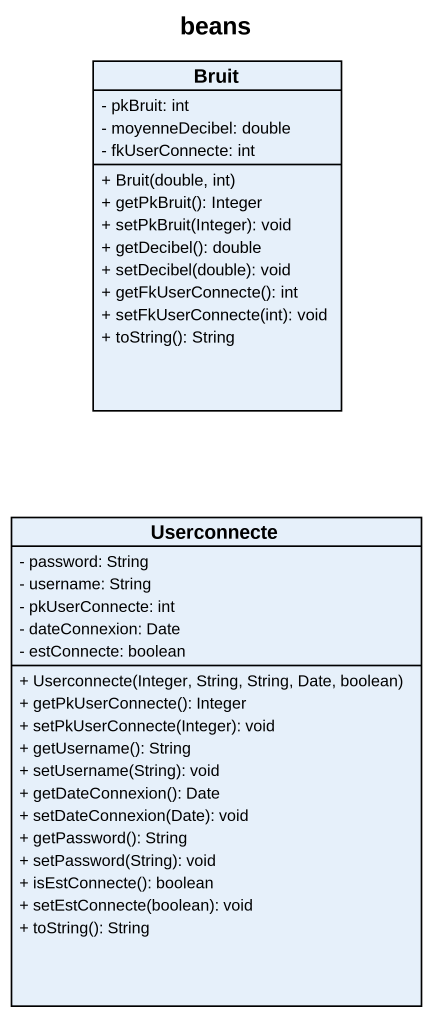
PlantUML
@startuml
title beans
hide circle
hide empty members
skinparam classAttributeIconSize 0
class Bruit {
  - pkBruit: int
  - moyenneDecibel: double
  - fkUserConnecte: int
  + Bruit(double, int)
  + getPkBruit(): Integer
  + setPkBruit(Integer): void
  + getDecibel(): double
  + setDecibel(double): void
  + getFkUserConnecte(): int
  + setFkUserConnecte(int): void
  + toString(): String
}
class Userconnecte {
  - password: String
  - username: String
  - pkUserConnecte: int
  - dateConnexion: Date
  - estConnecte: boolean
  + Userconnecte(Integer, String, String, Date, boolean)
  + getPkUserConnecte(): Integer
  + setPkUserConnecte(Integer): void
  + getUsername(): String
  + setUsername(String): void
  + getDateConnexion(): Date
  + setDateConnexion(Date): void
  + getPassword(): String
  + setPassword(String): void
  + isEstConnecte(): boolean
  + setEstConnecte(boolean): void
  + toString(): String
}
@enduml
